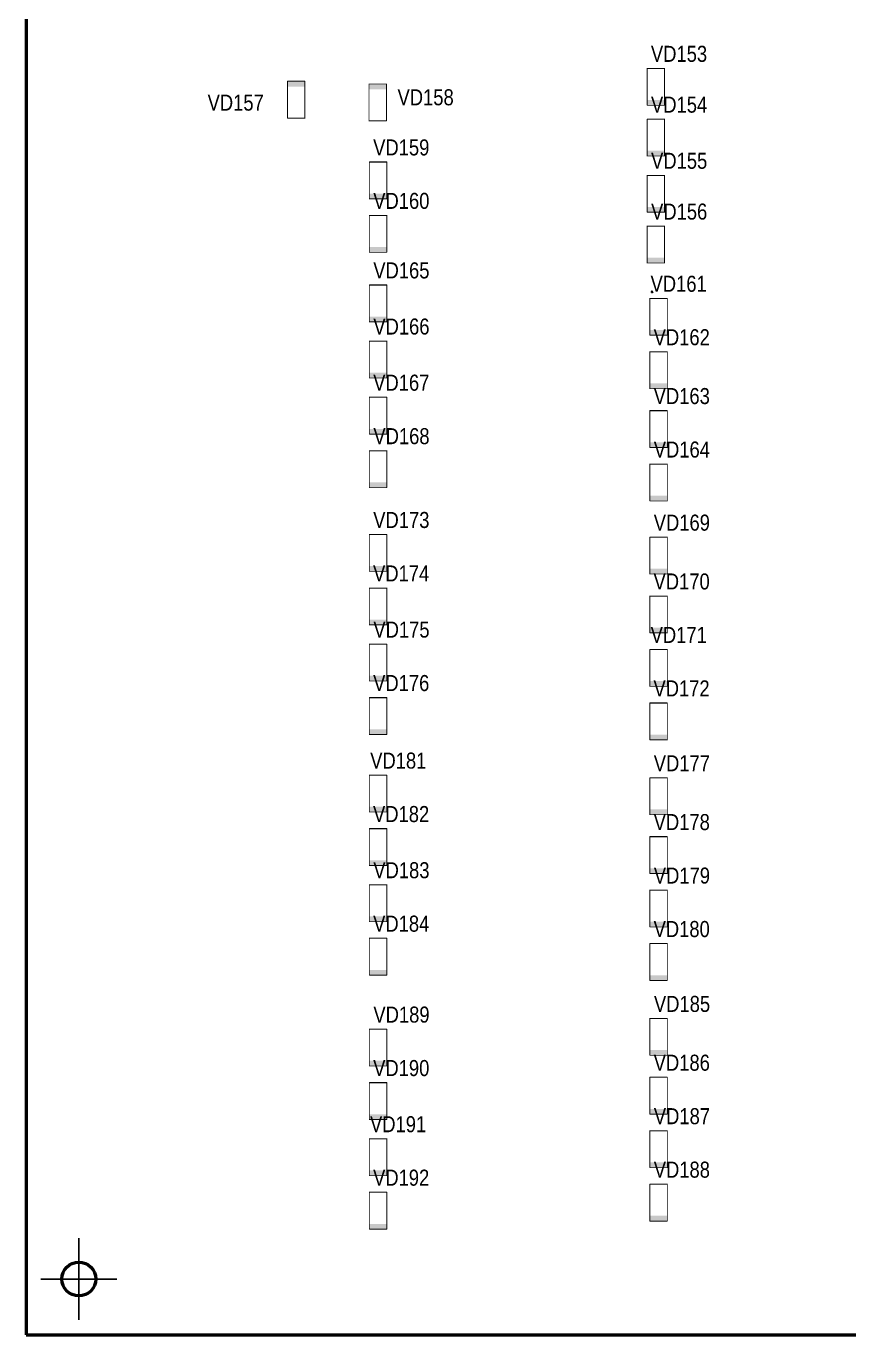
# Model space of a CAD drawing. Header units: millimetres. Extents: x 7140 to 8879, y -16257 to -5062.
# Drawn here: x 7436.4 to 7514.5, y -14754.1 to -14629.8 of the extents above; entities that cross this region are included whole.
import ezdxf

# ---------------------------------------------------------------- set-up
doc = ezdxf.new("R2010")
doc.units = ezdxf.units.MM
doc.linetypes.add('CENTER2', pattern=[28.575, 19.05, -3.175, 3.175, -3.175])
for name, color, linetype in [('BottomOverlay', 54, 'Continuous'), ('BottomSolder', 6, 'Continuous'), ('TONK', 7, 'Continuous'), ('TopOverlay', 2, 'Continuous')]:
    doc.layers.add(name, color=color, linetype=linetype)
doc.styles.get("Standard").update_dxf_attribs({"font": 'ARIALN.TTF', "height": 3.4})

msp = doc.modelspace()

# ---------------------------------------------------------------- linework, layer by layer
at = {"layer": 'BottomOverlay'}
for points, const_width in [([(7497.02117, -14633.7662), (7495.37117, -14633.7662)], 0.1), ([(7495.37117, -14637.2662), (7495.37117, -14633.7662)], 0.08), ([(7497.02117, -14637.2662), (7497.02117, -14633.7662)], 0.08), ([(7462.85918, -14634.9842), (7461.20918, -14634.9842)], 0.08), ([(7461.20918, -14638.4842), (7461.20918, -14634.9842)], 0.08), ([(7462.85918, -14638.4842), (7462.85918, -14634.9842)], 0.08), ([(7470.60518, -14635.2382), (7468.95518, -14635.2382)], 0.08), ([(7468.95518, -14638.7382), (7468.95518, -14635.2382)], 0.08), ([(7470.60518, -14638.7382), (7470.60518, -14635.2382)], 0.08), ([(7497.02117, -14637.2662), (7495.37117, -14637.2662)], 0.08), ([(7462.85918, -14638.4842), (7461.20918, -14638.4842)], 0.1), ([(7470.60518, -14638.7382), (7468.95518, -14638.7382)], 0.1), ([(7497.02119, -14638.5922), (7495.37119, -14638.5922)], 0.1), ([(7495.37119, -14642.0922), (7495.37119, -14638.5922)], 0.08), ([(7497.02119, -14642.0922), (7497.02119, -14638.5922)], 0.08), ([(7470.6358, -14642.6562), (7468.9858, -14642.6562)], 0.1), ([(7468.9858, -14646.1562), (7468.9858, -14642.6562)], 0.08), ([(7470.6358, -14646.1562), (7470.6358, -14642.6562)], 0.08), ([(7497.02119, -14642.0922), (7495.37119, -14642.0922)], 0.08), ([(7497.02121, -14643.9262), (7495.37121, -14643.9262)], 0.1), ([(7495.37121, -14647.4262), (7495.37121, -14643.9262)], 0.08), ([(7497.02121, -14647.4262), (7497.02121, -14643.9262)], 0.08), ([(7470.6358, -14646.1562), (7468.9858, -14646.1562)], 0.08), ([(7470.63582, -14647.7362), (7468.98582, -14647.7362)], 0.1), ([(7468.98582, -14651.2362), (7468.98582, -14647.7362)], 0.08), ([(7470.63582, -14651.2362), (7470.63582, -14647.7362)], 0.08), ([(7497.02121, -14647.4262), (7495.37121, -14647.4262)], 0.08), ([(7497.02118, -14648.7522), (7495.37118, -14648.7522)], 0.1), ([(7495.37118, -14652.2522), (7495.37118, -14648.7522)], 0.08), ([(7497.02118, -14652.2522), (7497.02118, -14648.7522)], 0.08), ([(7470.63582, -14651.2362), (7468.98582, -14651.2362)], 0.08), ([(7497.02118, -14652.2522), (7495.37118, -14652.2522)], 0.08), ([(7470.63578, -14654.3402), (7468.98578, -14654.3402)], 0.1), ([(7468.98578, -14657.8402), (7468.98578, -14654.3402)], 0.08), ([(7470.63578, -14657.8402), (7470.63578, -14654.3402)], 0.08), ([(7497.27519, -14655.6102), (7495.62519, -14655.6102)], 0.1), ([(7495.62519, -14659.1102), (7495.62519, -14655.6102)], 0.08), ([(7497.27519, -14659.1102), (7497.27519, -14655.6102)], 0.08), ([(7470.63578, -14657.8402), (7468.98578, -14657.8402)], 0.08), ([(7497.27519, -14659.1102), (7495.62519, -14659.1102)], 0.08), ([(7470.6358, -14659.6742), (7468.9858, -14659.6742)], 0.1), ([(7468.9858, -14663.1742), (7468.9858, -14659.6742)], 0.08), ([(7470.6358, -14663.1742), (7470.6358, -14659.6742)], 0.08), ([(7497.27516, -14660.6902), (7495.62516, -14660.6902)], 0.1), ([(7495.62516, -14664.1902), (7495.62516, -14660.6902)], 0.08), ([(7497.27516, -14664.1902), (7497.27516, -14660.6902)], 0.08), ([(7470.6358, -14663.1742), (7468.9858, -14663.1742)], 0.08), ([(7497.27516, -14664.1902), (7495.62516, -14664.1902)], 0.08), ([(7470.63577, -14665.0082), (7468.98577, -14665.0082)], 0.1), ([(7468.98577, -14668.5082), (7468.98577, -14665.0082)], 0.08), ([(7470.63577, -14668.5082), (7470.63577, -14665.0082)], 0.08), ([(7497.27518, -14666.2782), (7495.62518, -14666.2782)], 0.1), ([(7495.62518, -14669.7782), (7495.62518, -14666.2782)], 0.08), ([(7497.27518, -14669.7782), (7497.27518, -14666.2782)], 0.08), ([(7470.63577, -14668.5082), (7468.98577, -14668.5082)], 0.08), ([(7470.63579, -14670.0882), (7468.98579, -14670.0882)], 0.1), ([(7468.98579, -14673.5882), (7468.98579, -14670.0882)], 0.08), ([(7470.63579, -14673.5882), (7470.63579, -14670.0882)], 0.08), ([(7497.27518, -14669.7782), (7495.62518, -14669.7782)], 0.08), ([(7497.2752, -14671.3582), (7495.6252, -14671.3582)], 0.1), ([(7495.6252, -14674.8582), (7495.6252, -14671.3582)], 0.08), ([(7497.2752, -14674.8582), (7497.2752, -14671.3582)], 0.08), ([(7470.63579, -14673.5882), (7468.98579, -14673.5882)], 0.08), ([(7497.2752, -14674.8582), (7495.6252, -14674.8582)], 0.08), ([(7470.63579, -14678.05017), (7468.98579, -14678.05017)], 0.1), ([(7468.98579, -14681.55017), (7468.98579, -14678.05017)], 0.08), ([(7470.63579, -14681.55017), (7470.63579, -14678.05017)], 0.08), ([(7497.2752, -14678.30417), (7495.6252, -14678.30417)], 0.1), ([(7495.6252, -14681.80417), (7495.6252, -14678.30417)], 0.08), ([(7497.2752, -14681.80417), (7497.2752, -14678.30417)], 0.08), ([(7470.63579, -14681.55017), (7468.98579, -14681.55017)], 0.08), ([(7497.2752, -14681.80417), (7495.6252, -14681.80417)], 0.08), ([(7470.63581, -14683.13017), (7468.98581, -14683.13017)], 0.1), ([(7468.98581, -14686.63017), (7468.98581, -14683.13017)], 0.08), ([(7470.63581, -14686.63017), (7470.63581, -14683.13017)], 0.08), ([(7497.27517, -14683.89217), (7495.62517, -14683.89217)], 0.1), ([(7495.62517, -14687.39217), (7495.62517, -14683.89217)], 0.08), ([(7497.27517, -14687.39217), (7497.27517, -14683.89217)], 0.08), ([(7470.63581, -14686.63017), (7468.98581, -14686.63017)], 0.08), ([(7497.27517, -14687.39217), (7495.62517, -14687.39217)], 0.08), ([(7470.63578, -14688.46417), (7468.98578, -14688.46417)], 0.1), ([(7468.98578, -14691.96417), (7468.98578, -14688.46417)], 0.08), ([(7470.63578, -14691.96417), (7470.63578, -14688.46417)], 0.08), ([(7497.27519, -14688.97217), (7495.62519, -14688.97217)], 0.1), ([(7495.62519, -14692.47217), (7495.62519, -14688.97217)], 0.08), ([(7497.27519, -14692.47217), (7497.27519, -14688.97217)], 0.08), ([(7470.63578, -14691.96417), (7468.98578, -14691.96417)], 0.08), ([(7497.27519, -14692.47217), (7495.62519, -14692.47217)], 0.08), ([(7470.6358, -14693.54417), (7468.9858, -14693.54417)], 0.1), ([(7468.9858, -14697.04417), (7468.9858, -14693.54417)], 0.08), ([(7470.6358, -14697.04417), (7470.6358, -14693.54417)], 0.08), ([(7497.27516, -14694.05217), (7495.62516, -14694.05217)], 0.1), ([(7495.62516, -14697.55217), (7495.62516, -14694.05217)], 0.08), ([(7497.27516, -14697.55217), (7497.27516, -14694.05217)], 0.08), ([(7470.6358, -14697.04417), (7468.9858, -14697.04417)], 0.08), ([(7497.27516, -14697.55217), (7495.62516, -14697.55217)], 0.08), ([(7470.63576, -14700.91017), (7468.98576, -14700.91017)], 0.1), ([(7468.98576, -14704.41017), (7468.98576, -14700.91017)], 0.08), ([(7470.63576, -14704.41017), (7470.63576, -14700.91017)], 0.08), ([(7497.27517, -14701.16417), (7495.62517, -14701.16417)], 0.1), ([(7495.62517, -14704.66417), (7495.62517, -14701.16417)], 0.08), ([(7497.27517, -14704.66417), (7497.27517, -14701.16417)], 0.08), ([(7470.63576, -14704.41017), (7468.98576, -14704.41017)], 0.08), ([(7497.27517, -14704.66417), (7495.62517, -14704.66417)], 0.08), ([(7470.63578, -14705.99017), (7468.98578, -14705.99017)], 0.1), ([(7468.98578, -14709.49017), (7468.98578, -14705.99017)], 0.08), ([(7470.63578, -14709.49017), (7470.63578, -14705.99017)], 0.08), ([(7497.27519, -14706.75217), (7495.62519, -14706.75217)], 0.1), ([(7495.62519, -14710.25217), (7495.62519, -14706.75217)], 0.08), ([(7497.27519, -14710.25217), (7497.27519, -14706.75217)], 0.08), ([(7470.63578, -14709.49017), (7468.98578, -14709.49017)], 0.08), ([(7497.27519, -14710.25217), (7495.62519, -14710.25217)], 0.08), ([(7470.6358, -14711.32417), (7468.9858, -14711.32417)], 0.1), ([(7468.9858, -14714.82417), (7468.9858, -14711.32417)], 0.08), ([(7470.6358, -14714.82417), (7470.6358, -14711.32417)], 0.08), ([(7497.27521, -14711.83217), (7495.62521, -14711.83217)], 0.1), ([(7495.62521, -14715.33217), (7495.62521, -14711.83217)], 0.08), ([(7497.27521, -14715.33217), (7497.27521, -14711.83217)], 0.08), ([(7470.6358, -14714.82417), (7468.9858, -14714.82417)], 0.08), ([(7470.63582, -14716.40417), (7468.98582, -14716.40417)], 0.1), ([(7468.98582, -14719.90417), (7468.98582, -14716.40417)], 0.08), ([(7470.63582, -14719.90417), (7470.63582, -14716.40417)], 0.08), ([(7497.27521, -14715.33217), (7495.62521, -14715.33217)], 0.08), ([(7497.27518, -14716.91217), (7495.62518, -14716.91217)], 0.1), ([(7495.62518, -14720.41217), (7495.62518, -14716.91217)], 0.08), ([(7497.27518, -14720.41217), (7497.27518, -14716.91217)], 0.08), ([(7470.63582, -14719.90417), (7468.98582, -14719.90417)], 0.08), ([(7497.27518, -14720.41217), (7495.62518, -14720.41217)], 0.08), ([(7470.63578, -14725.04017), (7468.98578, -14725.04017)], 0.1), ([(7468.98578, -14728.54017), (7468.98578, -14725.04017)], 0.08), ([(7470.63578, -14728.54017), (7470.63578, -14725.04017)], 0.08), ([(7497.27519, -14724.02417), (7495.62519, -14724.02417)], 0.1), ([(7495.62519, -14727.52417), (7495.62519, -14724.02417)], 0.08), ([(7497.27519, -14727.52417), (7497.27519, -14724.02417)], 0.08), ([(7497.27519, -14727.52417), (7495.62519, -14727.52417)], 0.08), ([(7470.63578, -14728.54017), (7468.98578, -14728.54017)], 0.08), ([(7470.6358, -14730.12017), (7468.9858, -14730.12017)], 0.1), ([(7468.9858, -14733.62017), (7468.9858, -14730.12017)], 0.08), ([(7470.6358, -14733.62017), (7470.6358, -14730.12017)], 0.08), ([(7497.27516, -14729.61217), (7495.62516, -14729.61217)], 0.1), ([(7495.62516, -14733.11217), (7495.62516, -14729.61217)], 0.08), ([(7497.27516, -14733.11217), (7497.27516, -14729.61217)], 0.08), ([(7470.6358, -14733.62017), (7468.9858, -14733.62017)], 0.08), ([(7497.27516, -14733.11217), (7495.62516, -14733.11217)], 0.08), ([(7497.27518, -14734.69217), (7495.62518, -14734.69217)], 0.1), ([(7495.62518, -14738.19217), (7495.62518, -14734.69217)], 0.08), ([(7497.27518, -14738.19217), (7497.27518, -14734.69217)], 0.08), ([(7470.63577, -14735.45417), (7468.98577, -14735.45417)], 0.1), ([(7468.98577, -14738.95417), (7468.98577, -14735.45417)], 0.08), ([(7470.63577, -14738.95417), (7470.63577, -14735.45417)], 0.08), ([(7497.27518, -14738.19217), (7495.62518, -14738.19217)], 0.08), ([(7470.63577, -14738.95417), (7468.98577, -14738.95417)], 0.08), ([(7497.2752, -14739.77217), (7495.6252, -14739.77217)], 0.1), ([(7495.6252, -14743.27217), (7495.6252, -14739.77217)], 0.08), ([(7497.2752, -14743.27217), (7497.2752, -14739.77217)], 0.08), ([(7470.63579, -14740.53417), (7468.98579, -14740.53417)], 0.1), ([(7468.98579, -14744.03417), (7468.98579, -14740.53417)], 0.08), ([(7470.63579, -14744.03417), (7470.63579, -14740.53417)], 0.08), ([(7497.2752, -14743.27217), (7495.6252, -14743.27217)], 0.08), ([(7470.63579, -14744.03417), (7468.98579, -14744.03417)], 0.08)]:
    msp.add_lwpolyline(points, dxfattribs=dict(at, const_width=const_width))
for points, const_width in [([(7495.39617, -14633.7662, -1), (7495.34617, -14633.7662, -1)], 0.05), ([(7495.39117, -14633.7662, -1), (7495.35117, -14633.7662, -1)], 0.04), ([(7497.04617, -14633.7662, -1), (7496.99617, -14633.7662, -1)], 0.05), ([(7497.04117, -14633.7662, -1), (7497.00117, -14633.7662, -1)], 0.04), ([(7461.22918, -14634.9842, -1), (7461.18918, -14634.9842, -1)], 0.04), ([(7461.22918, -14634.9842, -1), (7461.18918, -14634.9842, -1)], 0.04), ([(7462.87918, -14634.9842, -1), (7462.83918, -14634.9842, -1)], 0.04), ([(7462.87918, -14634.9842, -1), (7462.83918, -14634.9842, -1)], 0.04), ([(7468.97518, -14635.2382, -1), (7468.93518, -14635.2382, -1)], 0.04), ([(7468.97518, -14635.2382, -1), (7468.93518, -14635.2382, -1)], 0.04), ([(7470.62518, -14635.2382, -1), (7470.58518, -14635.2382, -1)], 0.04), ([(7470.62518, -14635.2382, -1), (7470.58518, -14635.2382, -1)], 0.04), ([(7495.39117, -14637.2662, -1), (7495.35117, -14637.2662, -1)], 0.04), ([(7495.39117, -14637.2662, -1), (7495.35117, -14637.2662, -1)], 0.04), ([(7497.04117, -14637.2662, -1), (7497.00117, -14637.2662, -1)], 0.04), ([(7497.04117, -14637.2662, -1), (7497.00117, -14637.2662, -1)], 0.04), ([(7461.23418, -14638.4842, -1), (7461.18418, -14638.4842, -1)], 0.05), ([(7461.22918, -14638.4842, -1), (7461.18918, -14638.4842, -1)], 0.04), ([(7462.88418, -14638.4842, -1), (7462.83418, -14638.4842, -1)], 0.05), ([(7462.87918, -14638.4842, -1), (7462.83918, -14638.4842, -1)], 0.04), ([(7468.98018, -14638.7382, -1), (7468.93018, -14638.7382, -1)], 0.05), ([(7468.97518, -14638.7382, -1), (7468.93518, -14638.7382, -1)], 0.04), ([(7470.63018, -14638.7382, -1), (7470.58018, -14638.7382, -1)], 0.05), ([(7470.62518, -14638.7382, -1), (7470.58518, -14638.7382, -1)], 0.04), ([(7495.39619, -14638.5922, -1), (7495.34619, -14638.5922, -1)], 0.05), ([(7495.39119, -14638.5922, -1), (7495.35119, -14638.5922, -1)], 0.04), ([(7497.04619, -14638.5922, -1), (7496.99619, -14638.5922, -1)], 0.05), ([(7497.04119, -14638.5922, -1), (7497.00119, -14638.5922, -1)], 0.04), ([(7469.0108, -14642.6562, -1), (7468.9608, -14642.6562, -1)], 0.05), ([(7469.0058, -14642.6562, -1), (7468.9658, -14642.6562, -1)], 0.04), ([(7470.6608, -14642.6562, -1), (7470.6108, -14642.6562, -1)], 0.05), ([(7470.6558, -14642.6562, -1), (7470.6158, -14642.6562, -1)], 0.04), ([(7495.39119, -14642.0922, -1), (7495.35119, -14642.0922, -1)], 0.04), ([(7495.39119, -14642.0922, -1), (7495.35119, -14642.0922, -1)], 0.04), ([(7497.04119, -14642.0922, -1), (7497.00119, -14642.0922, -1)], 0.04), ([(7497.04119, -14642.0922, -1), (7497.00119, -14642.0922, -1)], 0.04), ([(7495.39621, -14643.9262, -1), (7495.34621, -14643.9262, -1)], 0.05), ([(7495.39121, -14643.9262, -1), (7495.35121, -14643.9262, -1)], 0.04), ([(7497.04621, -14643.9262, -1), (7496.99621, -14643.9262, -1)], 0.05), ([(7497.04121, -14643.9262, -1), (7497.00121, -14643.9262, -1)], 0.04), ([(7469.0058, -14646.1562, -1), (7468.9658, -14646.1562, -1)], 0.04), ([(7469.0058, -14646.1562, -1), (7468.9658, -14646.1562, -1)], 0.04), ([(7470.6558, -14646.1562, -1), (7470.6158, -14646.1562, -1)], 0.04), ([(7470.6558, -14646.1562, -1), (7470.6158, -14646.1562, -1)], 0.04), ([(7469.01082, -14647.7362, -1), (7468.96082, -14647.7362, -1)], 0.05), ([(7469.00582, -14647.7362, -1), (7468.96582, -14647.7362, -1)], 0.04), ([(7470.66082, -14647.7362, -1), (7470.61082, -14647.7362, -1)], 0.05), ([(7470.65582, -14647.7362, -1), (7470.61582, -14647.7362, -1)], 0.04), ([(7495.39121, -14647.4262, -1), (7495.35121, -14647.4262, -1)], 0.04), ([(7495.39121, -14647.4262, -1), (7495.35121, -14647.4262, -1)], 0.04), ([(7497.04121, -14647.4262, -1), (7497.00121, -14647.4262, -1)], 0.04), ([(7497.04121, -14647.4262, -1), (7497.00121, -14647.4262, -1)], 0.04), ([(7495.39618, -14648.7522, -1), (7495.34618, -14648.7522, -1)], 0.05), ([(7495.39118, -14648.7522, -1), (7495.35118, -14648.7522, -1)], 0.04), ([(7497.04618, -14648.7522, -1), (7496.99618, -14648.7522, -1)], 0.05), ([(7497.04118, -14648.7522, -1), (7497.00118, -14648.7522, -1)], 0.04), ([(7469.00582, -14651.2362, -1), (7468.96582, -14651.2362, -1)], 0.04), ([(7469.00582, -14651.2362, -1), (7468.96582, -14651.2362, -1)], 0.04), ([(7470.65582, -14651.2362, -1), (7470.61582, -14651.2362, -1)], 0.04), ([(7470.65582, -14651.2362, -1), (7470.61582, -14651.2362, -1)], 0.04), ([(7495.39118, -14652.2522, -1), (7495.35118, -14652.2522, -1)], 0.04), ([(7495.39118, -14652.2522, -1), (7495.35118, -14652.2522, -1)], 0.04), ([(7497.04118, -14652.2522, -1), (7497.00118, -14652.2522, -1)], 0.04), ([(7497.04118, -14652.2522, -1), (7497.00118, -14652.2522, -1)], 0.04), ([(7469.01078, -14654.3402, -1), (7468.96078, -14654.3402, -1)], 0.05), ([(7469.00578, -14654.3402, -1), (7468.96578, -14654.3402, -1)], 0.04), ([(7470.66078, -14654.3402, -1), (7470.61078, -14654.3402, -1)], 0.05), ([(7470.65578, -14654.3402, -1), (7470.61578, -14654.3402, -1)], 0.04), ([(7495.65019, -14655.6102, -1), (7495.60019, -14655.6102, -1)], 0.05), ([(7497.30019, -14655.6102, -1), (7497.25019, -14655.6102, -1)], 0.05), ([(7495.64519, -14655.6102, -1), (7495.60519, -14655.6102, -1)], 0.04), ([(7497.29519, -14655.6102, -1), (7497.25519, -14655.6102, -1)], 0.04), ([(7469.00578, -14657.8402, -1), (7468.96578, -14657.8402, -1)], 0.04), ([(7469.00578, -14657.8402, -1), (7468.96578, -14657.8402, -1)], 0.04), ([(7470.65578, -14657.8402, -1), (7470.61578, -14657.8402, -1)], 0.04), ([(7470.65578, -14657.8402, -1), (7470.61578, -14657.8402, -1)], 0.04), ([(7495.64519, -14659.1102, -1), (7495.60519, -14659.1102, -1)], 0.04), ([(7495.64519, -14659.1102, -1), (7495.60519, -14659.1102, -1)], 0.04), ([(7497.29519, -14659.1102, -1), (7497.25519, -14659.1102, -1)], 0.04), ([(7497.29519, -14659.1102, -1), (7497.25519, -14659.1102, -1)], 0.04), ([(7469.0108, -14659.6742, -1), (7468.9608, -14659.6742, -1)], 0.05), ([(7469.0058, -14659.6742, -1), (7468.9658, -14659.6742, -1)], 0.04), ([(7470.6608, -14659.6742, -1), (7470.6108, -14659.6742, -1)], 0.05), ([(7470.6558, -14659.6742, -1), (7470.6158, -14659.6742, -1)], 0.04), ([(7495.65016, -14660.6902, -1), (7495.60016, -14660.6902, -1)], 0.05), ([(7495.64516, -14660.6902, -1), (7495.60516, -14660.6902, -1)], 0.04), ([(7497.30016, -14660.6902, -1), (7497.25016, -14660.6902, -1)], 0.05), ([(7497.29516, -14660.6902, -1), (7497.25516, -14660.6902, -1)], 0.04), ([(7469.0058, -14663.1742, -1), (7468.9658, -14663.1742, -1)], 0.04), ([(7469.0058, -14663.1742, -1), (7468.9658, -14663.1742, -1)], 0.04), ([(7470.6558, -14663.1742, -1), (7470.6158, -14663.1742, -1)], 0.04), ([(7470.6558, -14663.1742, -1), (7470.6158, -14663.1742, -1)], 0.04), ([(7495.64516, -14664.1902, -1), (7495.60516, -14664.1902, -1)], 0.04), ([(7495.64516, -14664.1902, -1), (7495.60516, -14664.1902, -1)], 0.04), ([(7497.29516, -14664.1902, -1), (7497.25516, -14664.1902, -1)], 0.04), ([(7497.29516, -14664.1902, -1), (7497.25516, -14664.1902, -1)], 0.04), ([(7469.01077, -14665.0082, -1), (7468.96077, -14665.0082, -1)], 0.05), ([(7469.00577, -14665.0082, -1), (7468.96577, -14665.0082, -1)], 0.04), ([(7470.66077, -14665.0082, -1), (7470.61077, -14665.0082, -1)], 0.05), ([(7470.65577, -14665.0082, -1), (7470.61577, -14665.0082, -1)], 0.04), ([(7495.65018, -14666.2782, -1), (7495.60018, -14666.2782, -1)], 0.05), ([(7495.64518, -14666.2782, -1), (7495.60518, -14666.2782, -1)], 0.04), ([(7497.30018, -14666.2782, -1), (7497.25018, -14666.2782, -1)], 0.05), ([(7497.29518, -14666.2782, -1), (7497.25518, -14666.2782, -1)], 0.04), ([(7469.00577, -14668.5082, -1), (7468.96577, -14668.5082, -1)], 0.04), ([(7469.00577, -14668.5082, -1), (7468.96577, -14668.5082, -1)], 0.04), ([(7470.65577, -14668.5082, -1), (7470.61577, -14668.5082, -1)], 0.04), ([(7470.65577, -14668.5082, -1), (7470.61577, -14668.5082, -1)], 0.04), ([(7469.01079, -14670.0882, -1), (7468.96079, -14670.0882, -1)], 0.05), ([(7469.00579, -14670.0882, -1), (7468.96579, -14670.0882, -1)], 0.04), ([(7470.66079, -14670.0882, -1), (7470.61079, -14670.0882, -1)], 0.05), ([(7470.65579, -14670.0882, -1), (7470.61579, -14670.0882, -1)], 0.04), ([(7495.64518, -14669.7782, -1), (7495.60518, -14669.7782, -1)], 0.04), ([(7495.64518, -14669.7782, -1), (7495.60518, -14669.7782, -1)], 0.04), ([(7497.29518, -14669.7782, -1), (7497.25518, -14669.7782, -1)], 0.04), ([(7497.29518, -14669.7782, -1), (7497.25518, -14669.7782, -1)], 0.04), ([(7495.6502, -14671.3582, -1), (7495.6002, -14671.3582, -1)], 0.05), ([(7495.6452, -14671.3582, -1), (7495.6052, -14671.3582, -1)], 0.04), ([(7497.3002, -14671.3582, -1), (7497.2502, -14671.3582, -1)], 0.05), ([(7497.2952, -14671.3582, -1), (7497.2552, -14671.3582, -1)], 0.04), ([(7469.00579, -14673.5882, -1), (7468.96579, -14673.5882, -1)], 0.04), ([(7469.00579, -14673.5882, -1), (7468.96579, -14673.5882, -1)], 0.04), ([(7470.65579, -14673.5882, -1), (7470.61579, -14673.5882, -1)], 0.04), ([(7470.65579, -14673.5882, -1), (7470.61579, -14673.5882, -1)], 0.04), ([(7495.6452, -14674.8582, -1), (7495.6052, -14674.8582, -1)], 0.04), ([(7495.6452, -14674.8582, -1), (7495.6052, -14674.8582, -1)], 0.04), ([(7497.2952, -14674.8582, -1), (7497.2552, -14674.8582, -1)], 0.04), ([(7497.2952, -14674.8582, -1), (7497.2552, -14674.8582, -1)], 0.04), ([(7469.01079, -14678.05017, -1), (7468.96079, -14678.05017, -1)], 0.05), ([(7469.00579, -14678.05017, -1), (7468.96579, -14678.05017, -1)], 0.04), ([(7470.66079, -14678.05017, -1), (7470.61079, -14678.05017, -1)], 0.05), ([(7470.65579, -14678.05017, -1), (7470.61579, -14678.05017, -1)], 0.04), ([(7495.6502, -14678.30417, -1), (7495.6002, -14678.30417, -1)], 0.05), ([(7495.6452, -14678.30417, -1), (7495.6052, -14678.30417, -1)], 0.04), ([(7497.3002, -14678.30417, -1), (7497.2502, -14678.30417, -1)], 0.05), ([(7497.2952, -14678.30417, -1), (7497.2552, -14678.30417, -1)], 0.04), ([(7469.00579, -14681.55017, -1), (7468.96579, -14681.55017, -1)], 0.04), ([(7469.00579, -14681.55017, -1), (7468.96579, -14681.55017, -1)], 0.04), ([(7470.65579, -14681.55017, -1), (7470.61579, -14681.55017, -1)], 0.04), ([(7470.65579, -14681.55017, -1), (7470.61579, -14681.55017, -1)], 0.04), ([(7495.6452, -14681.80417, -1), (7495.6052, -14681.80417, -1)], 0.04), ([(7495.6452, -14681.80417, -1), (7495.6052, -14681.80417, -1)], 0.04), ([(7497.2952, -14681.80417, -1), (7497.2552, -14681.80417, -1)], 0.04), ([(7497.2952, -14681.80417, -1), (7497.2552, -14681.80417, -1)], 0.04), ([(7469.01081, -14683.13017, -1), (7468.96081, -14683.13017, -1)], 0.05), ([(7469.00581, -14683.13017, -1), (7468.96581, -14683.13017, -1)], 0.04), ([(7470.66081, -14683.13017, -1), (7470.61081, -14683.13017, -1)], 0.05), ([(7470.65581, -14683.13017, -1), (7470.61581, -14683.13017, -1)], 0.04), ([(7495.65017, -14683.89217, -1), (7495.60017, -14683.89217, -1)], 0.05), ([(7495.64517, -14683.89217, -1), (7495.60517, -14683.89217, -1)], 0.04), ([(7497.30017, -14683.89217, -1), (7497.25017, -14683.89217, -1)], 0.05), ([(7497.29517, -14683.89217, -1), (7497.25517, -14683.89217, -1)], 0.04), ([(7469.00581, -14686.63017, -1), (7468.96581, -14686.63017, -1)], 0.04), ([(7469.00581, -14686.63017, -1), (7468.96581, -14686.63017, -1)], 0.04), ([(7470.65581, -14686.63017, -1), (7470.61581, -14686.63017, -1)], 0.04), ([(7470.65581, -14686.63017, -1), (7470.61581, -14686.63017, -1)], 0.04), ([(7495.64517, -14687.39217, -1), (7495.60517, -14687.39217, -1)], 0.04), ([(7495.64517, -14687.39217, -1), (7495.60517, -14687.39217, -1)], 0.04), ([(7497.29517, -14687.39217, -1), (7497.25517, -14687.39217, -1)], 0.04), ([(7497.29517, -14687.39217, -1), (7497.25517, -14687.39217, -1)], 0.04), ([(7469.01078, -14688.46417, -1), (7468.96078, -14688.46417, -1)], 0.05), ([(7469.00578, -14688.46417, -1), (7468.96578, -14688.46417, -1)], 0.04), ([(7470.66078, -14688.46417, -1), (7470.61078, -14688.46417, -1)], 0.05), ([(7470.65578, -14688.46417, -1), (7470.61578, -14688.46417, -1)], 0.04), ([(7495.65019, -14688.97217, -1), (7495.60019, -14688.97217, -1)], 0.05), ([(7495.64519, -14688.97217, -1), (7495.60519, -14688.97217, -1)], 0.04), ([(7497.30019, -14688.97217, -1), (7497.25019, -14688.97217, -1)], 0.05), ([(7497.29519, -14688.97217, -1), (7497.25519, -14688.97217, -1)], 0.04), ([(7469.00578, -14691.96417, -1), (7468.96578, -14691.96417, -1)], 0.04), ([(7469.00578, -14691.96417, -1), (7468.96578, -14691.96417, -1)], 0.04), ([(7470.65578, -14691.96417, -1), (7470.61578, -14691.96417, -1)], 0.04), ([(7470.65578, -14691.96417, -1), (7470.61578, -14691.96417, -1)], 0.04), ([(7495.64519, -14692.47217, -1), (7495.60519, -14692.47217, -1)], 0.04), ([(7495.64519, -14692.47217, -1), (7495.60519, -14692.47217, -1)], 0.04), ([(7497.29519, -14692.47217, -1), (7497.25519, -14692.47217, -1)], 0.04), ([(7497.29519, -14692.47217, -1), (7497.25519, -14692.47217, -1)], 0.04), ([(7469.0108, -14693.54417, -1), (7468.9608, -14693.54417, -1)], 0.05), ([(7469.0058, -14693.54417, -1), (7468.9658, -14693.54417, -1)], 0.04), ([(7470.6608, -14693.54417, -1), (7470.6108, -14693.54417, -1)], 0.05), ([(7470.6558, -14693.54417, -1), (7470.6158, -14693.54417, -1)], 0.04), ([(7495.65016, -14694.05217, -1), (7495.60016, -14694.05217, -1)], 0.05), ([(7495.64516, -14694.05217, -1), (7495.60516, -14694.05217, -1)], 0.04), ([(7497.30016, -14694.05217, -1), (7497.25016, -14694.05217, -1)], 0.05), ([(7497.29516, -14694.05217, -1), (7497.25516, -14694.05217, -1)], 0.04), ([(7469.0058, -14697.04417, -1), (7468.9658, -14697.04417, -1)], 0.04), ([(7469.0058, -14697.04417, -1), (7468.9658, -14697.04417, -1)], 0.04), ([(7470.6558, -14697.04417, -1), (7470.6158, -14697.04417, -1)], 0.04), ([(7470.6558, -14697.04417, -1), (7470.6158, -14697.04417, -1)], 0.04), ([(7495.64516, -14697.55217, -1), (7495.60516, -14697.55217, -1)], 0.04), ([(7495.64516, -14697.55217, -1), (7495.60516, -14697.55217, -1)], 0.04), ([(7497.29516, -14697.55217, -1), (7497.25516, -14697.55217, -1)], 0.04), ([(7497.29516, -14697.55217, -1), (7497.25516, -14697.55217, -1)], 0.04), ([(7469.01076, -14700.91017, -1), (7468.96076, -14700.91017, -1)], 0.05), ([(7469.00576, -14700.91017, -1), (7468.96576, -14700.91017, -1)], 0.04), ([(7470.66076, -14700.91017, -1), (7470.61076, -14700.91017, -1)], 0.05), ([(7470.65576, -14700.91017, -1), (7470.61576, -14700.91017, -1)], 0.04), ([(7495.65017, -14701.16417, -1), (7495.60017, -14701.16417, -1)], 0.05), ([(7495.64517, -14701.16417, -1), (7495.60517, -14701.16417, -1)], 0.04), ([(7497.30017, -14701.16417, -1), (7497.25017, -14701.16417, -1)], 0.05), ([(7497.29517, -14701.16417, -1), (7497.25517, -14701.16417, -1)], 0.04), ([(7469.00576, -14704.41017, -1), (7468.96576, -14704.41017, -1)], 0.04), ([(7469.00576, -14704.41017, -1), (7468.96576, -14704.41017, -1)], 0.04), ([(7470.65576, -14704.41017, -1), (7470.61576, -14704.41017, -1)], 0.04), ([(7470.65576, -14704.41017, -1), (7470.61576, -14704.41017, -1)], 0.04), ([(7495.64517, -14704.66417, -1), (7495.60517, -14704.66417, -1)], 0.04), ([(7495.64517, -14704.66417, -1), (7495.60517, -14704.66417, -1)], 0.04), ([(7497.29517, -14704.66417, -1), (7497.25517, -14704.66417, -1)], 0.04), ([(7497.29517, -14704.66417, -1), (7497.25517, -14704.66417, -1)], 0.04), ([(7469.01078, -14705.99017, -1), (7468.96078, -14705.99017, -1)], 0.05), ([(7469.00578, -14705.99017, -1), (7468.96578, -14705.99017, -1)], 0.04), ([(7470.66078, -14705.99017, -1), (7470.61078, -14705.99017, -1)], 0.05), ([(7470.65578, -14705.99017, -1), (7470.61578, -14705.99017, -1)], 0.04), ([(7495.65019, -14706.75217, -1), (7495.60019, -14706.75217, -1)], 0.05), ([(7495.64519, -14706.75217, -1), (7495.60519, -14706.75217, -1)], 0.04), ([(7497.30019, -14706.75217, -1), (7497.25019, -14706.75217, -1)], 0.05), ([(7497.29519, -14706.75217, -1), (7497.25519, -14706.75217, -1)], 0.04), ([(7469.00578, -14709.49017, -1), (7468.96578, -14709.49017, -1)], 0.04), ([(7469.00578, -14709.49017, -1), (7468.96578, -14709.49017, -1)], 0.04), ([(7470.65578, -14709.49017, -1), (7470.61578, -14709.49017, -1)], 0.04), ([(7470.65578, -14709.49017, -1), (7470.61578, -14709.49017, -1)], 0.04), ([(7495.64519, -14710.25217, -1), (7495.60519, -14710.25217, -1)], 0.04), ([(7495.64519, -14710.25217, -1), (7495.60519, -14710.25217, -1)], 0.04), ([(7497.29519, -14710.25217, -1), (7497.25519, -14710.25217, -1)], 0.04), ([(7497.29519, -14710.25217, -1), (7497.25519, -14710.25217, -1)], 0.04), ([(7469.0108, -14711.32417, -1), (7468.9608, -14711.32417, -1)], 0.05), ([(7469.0058, -14711.32417, -1), (7468.9658, -14711.32417, -1)], 0.04), ([(7470.6608, -14711.32417, -1), (7470.6108, -14711.32417, -1)], 0.05), ([(7470.6558, -14711.32417, -1), (7470.6158, -14711.32417, -1)], 0.04), ([(7495.65021, -14711.83217, -1), (7495.60021, -14711.83217, -1)], 0.05), ([(7495.64521, -14711.83217, -1), (7495.60521, -14711.83217, -1)], 0.04), ([(7497.30021, -14711.83217, -1), (7497.25021, -14711.83217, -1)], 0.05), ([(7497.29521, -14711.83217, -1), (7497.25521, -14711.83217, -1)], 0.04), ([(7469.0058, -14714.82417, -1), (7468.9658, -14714.82417, -1)], 0.04), ([(7469.0058, -14714.82417, -1), (7468.9658, -14714.82417, -1)], 0.04), ([(7470.6558, -14714.82417, -1), (7470.6158, -14714.82417, -1)], 0.04), ([(7470.6558, -14714.82417, -1), (7470.6158, -14714.82417, -1)], 0.04), ([(7469.01082, -14716.40417, -1), (7468.96082, -14716.40417, -1)], 0.05), ([(7469.00582, -14716.40417, -1), (7468.96582, -14716.40417, -1)], 0.04), ([(7470.66082, -14716.40417, -1), (7470.61082, -14716.40417, -1)], 0.05), ([(7470.65582, -14716.40417, -1), (7470.61582, -14716.40417, -1)], 0.04), ([(7495.64521, -14715.33217, -1), (7495.60521, -14715.33217, -1)], 0.04), ([(7495.64521, -14715.33217, -1), (7495.60521, -14715.33217, -1)], 0.04), ([(7497.29521, -14715.33217, -1), (7497.25521, -14715.33217, -1)], 0.04), ([(7497.29521, -14715.33217, -1), (7497.25521, -14715.33217, -1)], 0.04), ([(7495.65018, -14716.91217, -1), (7495.60018, -14716.91217, -1)], 0.05), ([(7495.64518, -14716.91217, -1), (7495.60518, -14716.91217, -1)], 0.04), ([(7497.30018, -14716.91217, -1), (7497.25018, -14716.91217, -1)], 0.05), ([(7497.29518, -14716.91217, -1), (7497.25518, -14716.91217, -1)], 0.04), ([(7469.00582, -14719.90417, -1), (7468.96582, -14719.90417, -1)], 0.04), ([(7469.00582, -14719.90417, -1), (7468.96582, -14719.90417, -1)], 0.04), ([(7470.65582, -14719.90417, -1), (7470.61582, -14719.90417, -1)], 0.04), ([(7470.65582, -14719.90417, -1), (7470.61582, -14719.90417, -1)], 0.04), ([(7495.64518, -14720.41217, -1), (7495.60518, -14720.41217, -1)], 0.04), ([(7495.64518, -14720.41217, -1), (7495.60518, -14720.41217, -1)], 0.04), ([(7497.29518, -14720.41217, -1), (7497.25518, -14720.41217, -1)], 0.04), ([(7497.29518, -14720.41217, -1), (7497.25518, -14720.41217, -1)], 0.04), ([(7469.01078, -14725.04017, -1), (7468.96078, -14725.04017, -1)], 0.05), ([(7469.00578, -14725.04017, -1), (7468.96578, -14725.04017, -1)], 0.04), ([(7470.66078, -14725.04017, -1), (7470.61078, -14725.04017, -1)], 0.05), ([(7470.65578, -14725.04017, -1), (7470.61578, -14725.04017, -1)], 0.04), ([(7495.65019, -14724.02417, -1), (7495.60019, -14724.02417, -1)], 0.05), ([(7495.64519, -14724.02417, -1), (7495.60519, -14724.02417, -1)], 0.04), ([(7497.30019, -14724.02417, -1), (7497.25019, -14724.02417, -1)], 0.05), ([(7497.29519, -14724.02417, -1), (7497.25519, -14724.02417, -1)], 0.04), ([(7495.64519, -14727.52417, -1), (7495.60519, -14727.52417, -1)], 0.04), ([(7495.64519, -14727.52417, -1), (7495.60519, -14727.52417, -1)], 0.04), ([(7497.29519, -14727.52417, -1), (7497.25519, -14727.52417, -1)], 0.04), ([(7497.29519, -14727.52417, -1), (7497.25519, -14727.52417, -1)], 0.04), ([(7469.00578, -14728.54017, -1), (7468.96578, -14728.54017, -1)], 0.04), ([(7469.00578, -14728.54017, -1), (7468.96578, -14728.54017, -1)], 0.04), ([(7470.65578, -14728.54017, -1), (7470.61578, -14728.54017, -1)], 0.04), ([(7470.65578, -14728.54017, -1), (7470.61578, -14728.54017, -1)], 0.04), ([(7469.0108, -14730.12017, -1), (7468.9608, -14730.12017, -1)], 0.05), ([(7469.0058, -14730.12017, -1), (7468.9658, -14730.12017, -1)], 0.04), ([(7470.6608, -14730.12017, -1), (7470.6108, -14730.12017, -1)], 0.05), ([(7470.6558, -14730.12017, -1), (7470.6158, -14730.12017, -1)], 0.04), ([(7495.65016, -14729.61217, -1), (7495.60016, -14729.61217, -1)], 0.05), ([(7495.64516, -14729.61217, -1), (7495.60516, -14729.61217, -1)], 0.04), ([(7497.30016, -14729.61217, -1), (7497.25016, -14729.61217, -1)], 0.05), ([(7497.29516, -14729.61217, -1), (7497.25516, -14729.61217, -1)], 0.04), ([(7469.0058, -14733.62017, -1), (7468.9658, -14733.62017, -1)], 0.04), ([(7469.0058, -14733.62017, -1), (7468.9658, -14733.62017, -1)], 0.04), ([(7470.6558, -14733.62017, -1), (7470.6158, -14733.62017, -1)], 0.04), ([(7470.6558, -14733.62017, -1), (7470.6158, -14733.62017, -1)], 0.04), ([(7495.64516, -14733.11217, -1), (7495.60516, -14733.11217, -1)], 0.04), ([(7495.64516, -14733.11217, -1), (7495.60516, -14733.11217, -1)], 0.04), ([(7497.29516, -14733.11217, -1), (7497.25516, -14733.11217, -1)], 0.04), ([(7497.29516, -14733.11217, -1), (7497.25516, -14733.11217, -1)], 0.04), ([(7495.65018, -14734.69217, -1), (7495.60018, -14734.69217, -1)], 0.05), ([(7495.64518, -14734.69217, -1), (7495.60518, -14734.69217, -1)], 0.04), ([(7497.30018, -14734.69217, -1), (7497.25018, -14734.69217, -1)], 0.05), ([(7497.29518, -14734.69217, -1), (7497.25518, -14734.69217, -1)], 0.04), ([(7469.01077, -14735.45417, -1), (7468.96077, -14735.45417, -1)], 0.05), ([(7469.00577, -14735.45417, -1), (7468.96577, -14735.45417, -1)], 0.04), ([(7470.66077, -14735.45417, -1), (7470.61077, -14735.45417, -1)], 0.05), ([(7470.65577, -14735.45417, -1), (7470.61577, -14735.45417, -1)], 0.04), ([(7495.64518, -14738.19217, -1), (7495.60518, -14738.19217, -1)], 0.04), ([(7495.64518, -14738.19217, -1), (7495.60518, -14738.19217, -1)], 0.04), ([(7497.29518, -14738.19217, -1), (7497.25518, -14738.19217, -1)], 0.04), ([(7497.29518, -14738.19217, -1), (7497.25518, -14738.19217, -1)], 0.04), ([(7469.00577, -14738.95417, -1), (7468.96577, -14738.95417, -1)], 0.04), ([(7469.00577, -14738.95417, -1), (7468.96577, -14738.95417, -1)], 0.04), ([(7470.65577, -14738.95417, -1), (7470.61577, -14738.95417, -1)], 0.04), ([(7470.65577, -14738.95417, -1), (7470.61577, -14738.95417, -1)], 0.04), ([(7495.6502, -14739.77217, -1), (7495.6002, -14739.77217, -1)], 0.05), ([(7495.6452, -14739.77217, -1), (7495.6052, -14739.77217, -1)], 0.04), ([(7497.3002, -14739.77217, -1), (7497.2502, -14739.77217, -1)], 0.05), ([(7497.2952, -14739.77217, -1), (7497.2552, -14739.77217, -1)], 0.04), ([(7469.01079, -14740.53417, -1), (7468.96079, -14740.53417, -1)], 0.05), ([(7469.00579, -14740.53417, -1), (7468.96579, -14740.53417, -1)], 0.04), ([(7470.66079, -14740.53417, -1), (7470.61079, -14740.53417, -1)], 0.05), ([(7470.65579, -14740.53417, -1), (7470.61579, -14740.53417, -1)], 0.04), ([(7495.6452, -14743.27217, -1), (7495.6052, -14743.27217, -1)], 0.04), ([(7495.6452, -14743.27217, -1), (7495.6052, -14743.27217, -1)], 0.04), ([(7497.2952, -14743.27217, -1), (7497.2552, -14743.27217, -1)], 0.04), ([(7497.2952, -14743.27217, -1), (7497.2552, -14743.27217, -1)], 0.04), ([(7469.00579, -14744.03417, -1), (7468.96579, -14744.03417, -1)], 0.04), ([(7469.00579, -14744.03417, -1), (7468.96579, -14744.03417, -1)], 0.04), ([(7470.65579, -14744.03417, -1), (7470.61579, -14744.03417, -1)], 0.04), ([(7470.65579, -14744.03417, -1), (7470.61579, -14744.03417, -1)], 0.04)]:
    msp.add_lwpolyline(points, format="xyb", close=True, dxfattribs=dict(at, const_width=const_width))
for points in [[(7461.20918, -14635.4842), (7461.20918, -14634.9842), (7462.85918, -14635.4842), (7462.85918, -14634.9842)], [(7468.95518, -14635.7382), (7468.95518, -14635.2382), (7470.60518, -14635.7382), (7470.60518, -14635.2382)], [(7497.02117, -14636.76618), (7497.02117, -14637.26618), (7495.37117, -14636.76618), (7495.37117, -14637.26618)], [(7497.02119, -14641.59218), (7497.02119, -14642.09218), (7495.37119, -14641.59218), (7495.37119, -14642.09218)], [(7470.6358, -14645.65618), (7470.6358, -14646.15618), (7468.9858, -14645.65618), (7468.9858, -14646.15618)], [(7497.02121, -14646.92618), (7497.02121, -14647.42618), (7495.37121, -14646.92618), (7495.37121, -14647.42618)], [(7470.63582, -14650.73618), (7470.63582, -14651.23618), (7468.98582, -14650.73618), (7468.98582, -14651.23618)], [(7497.02118, -14651.75218), (7497.02118, -14652.25218), (7495.37118, -14651.75218), (7495.37118, -14652.25218)], [(7470.63578, -14657.34018), (7470.63578, -14657.84018), (7468.98578, -14657.34018), (7468.98578, -14657.84018)], [(7497.27519, -14658.61018), (7497.27519, -14659.11018), (7495.62519, -14658.61018), (7495.62519, -14659.11018)], [(7470.6358, -14662.67418), (7470.6358, -14663.17418), (7468.9858, -14662.67418), (7468.9858, -14663.17418)], [(7497.27516, -14663.69018), (7497.27516, -14664.19018), (7495.62516, -14663.69018), (7495.62516, -14664.19018)], [(7470.63577, -14668.00818), (7470.63577, -14668.50818), (7468.98577, -14668.00818), (7468.98577, -14668.50818)], [(7497.27518, -14669.27818), (7497.27518, -14669.77818), (7495.62518, -14669.27818), (7495.62518, -14669.77818)], [(7470.63579, -14673.08818), (7470.63579, -14673.58818), (7468.98579, -14673.08818), (7468.98579, -14673.58818)], [(7497.2752, -14674.35818), (7497.2752, -14674.85818), (7495.6252, -14674.35818), (7495.6252, -14674.85818)], [(7470.63579, -14681.05015), (7470.63579, -14681.55015), (7468.98579, -14681.05015), (7468.98579, -14681.55015)], [(7497.2752, -14681.30415), (7497.2752, -14681.80415), (7495.6252, -14681.30415), (7495.6252, -14681.80415)], [(7470.63581, -14686.13015), (7470.63581, -14686.63015), (7468.98581, -14686.13015), (7468.98581, -14686.63015)], [(7497.27517, -14686.89215), (7497.27517, -14687.39215), (7495.62517, -14686.89215), (7495.62517, -14687.39215)], [(7470.63578, -14691.46415), (7470.63578, -14691.96415), (7468.98578, -14691.46415), (7468.98578, -14691.96415)], [(7497.27519, -14691.97215), (7497.27519, -14692.47215), (7495.62519, -14691.97215), (7495.62519, -14692.47215)], [(7470.6358, -14696.54415), (7470.6358, -14697.04415), (7468.9858, -14696.54415), (7468.9858, -14697.04415)], [(7497.27516, -14697.05215), (7497.27516, -14697.55215), (7495.62516, -14697.05215), (7495.62516, -14697.55215)], [(7470.63576, -14703.91015), (7470.63576, -14704.41015), (7468.98576, -14703.91015), (7468.98576, -14704.41015)], [(7497.27517, -14704.16415), (7497.27517, -14704.66415), (7495.62517, -14704.16415), (7495.62517, -14704.66415)], [(7470.63578, -14708.99015), (7470.63578, -14709.49015), (7468.98578, -14708.99015), (7468.98578, -14709.49015)], [(7497.27519, -14709.75215), (7497.27519, -14710.25215), (7495.62519, -14709.75215), (7495.62519, -14710.25215)], [(7470.6358, -14714.32415), (7470.6358, -14714.82415), (7468.9858, -14714.32415), (7468.9858, -14714.82415)], [(7497.27521, -14714.83215), (7497.27521, -14715.33215), (7495.62521, -14714.83215), (7495.62521, -14715.33215)], [(7470.63582, -14719.40415), (7470.63582, -14719.90415), (7468.98582, -14719.40415), (7468.98582, -14719.90415)], [(7497.27518, -14719.91215), (7497.27518, -14720.41215), (7495.62518, -14719.91215), (7495.62518, -14720.41215)], [(7497.27519, -14727.02415), (7497.27519, -14727.52415), (7495.62519, -14727.02415), (7495.62519, -14727.52415)], [(7470.63578, -14728.04015), (7470.63578, -14728.54015), (7468.98578, -14728.04015), (7468.98578, -14728.54015)], [(7497.27516, -14732.61215), (7497.27516, -14733.11215), (7495.62516, -14732.61215), (7495.62516, -14733.11215)], [(7470.6358, -14733.12015), (7470.6358, -14733.62015), (7468.9858, -14733.12015), (7468.9858, -14733.62015)], [(7470.63577, -14738.45415), (7470.63577, -14738.95415), (7468.98577, -14738.45415), (7468.98577, -14738.95415)], [(7497.27518, -14737.69215), (7497.27518, -14738.19215), (7495.62518, -14737.69215), (7495.62518, -14738.19215)], [(7470.63579, -14743.53415), (7470.63579, -14744.03415), (7468.98579, -14743.53415), (7468.98579, -14744.03415)], [(7497.2752, -14742.77215), (7497.2752, -14743.27215), (7495.6252, -14742.77215), (7495.6252, -14743.27215)]]:
    msp.add_solid(points, dxfattribs=at)
at = {"layer": 'BottomSolder', "lineweight": 50}
for p, q in [((7436.39071, -14560.5602), (7436.39071, -14754.0777)), ((7436.39071, -14754.0777), (7517.56519, -14754.0777))]:
    msp.add_line(p, q, dxfattribs=at)
at = {"layer": 'BottomSolder'}
msp.add_circle((7495.83434, -14654.99312), 0.06612, dxfattribs=at)
at = {"layer": 'TONK', "linetype": 'CENTER2'}
for p, q in [((7441.39071, -14752.66794), (7441.39071, -14744.88746)), ((7444.99522, -14748.7777), (7437.7862, -14748.7777))]:
    msp.add_line(p, q, dxfattribs=at)
at = {"layer": 'TopOverlay', "lineweight": 50}
msp.add_circle((7441.39071, -14748.7777), 1.61091, dxfattribs=at)

# ---------------------------------------------------------------- texts
at = {"layer": 'BottomOverlay'}
for s, p in [('VD153', (7495.7248, -14633.14161)), ('VD157', (7453.62117, -14637.7762)), ('VD158', (7471.65829, -14637.2682)), ('VD154', (7495.73188, -14637.96761)), ('VD159', (7469.3463, -14642.03161)), ('VD155', (7495.73751, -14643.30161)), ('VD160', (7469.35136, -14647.11161)), ('VD156', (7495.73835, -14648.12761)), ('VD165', (7469.3584, -14653.71561)), ('VD161', (7495.68966, -14654.98561)), ('VD166', (7469.3593, -14659.04961)), ('VD162', (7495.98158, -14660.06561)), ('VD167', (7469.34824, -14664.38361)), ('VD163', (7495.98514, -14665.65361)), ('VD168', (7469.36473, -14669.46361)), ('VD164', (7495.99222, -14670.73361)), ('VD173', (7469.35203, -14677.42559)), ('VD169', (7495.99204, -14677.67959)), ('VD174', (7469.33376, -14682.50559)), ('VD170', (7495.97164, -14683.26759)), ('VD175', (7469.36474, -14687.83959)), ('VD171', (7495.696, -14688.34759)), ('VD176', (7469.34023, -14692.91959)), ('VD172', (7495.96252, -14693.42759)), ('VD181', (7469.06289, -14700.28559)), ('VD177', (7495.99398, -14700.53959)), ('VD182', (7469.32946, -14705.36559)), ('VD178', (7495.98502, -14706.12759)), ('VD183', (7469.35836, -14710.69959)), ('VD179', (7495.99837, -14711.20759)), ('VD184', (7469.34009, -14715.77959)), ('VD180', (7495.97797, -14716.28759)), ('VD185', (7496.01048, -14723.39959)), ('VD189', (7469.36527, -14724.41559)), ('VD186', (7495.98592, -14728.98759)), ('VD190', (7469.34492, -14729.49559)), ('VD187', (7496.00032, -14734.06759)), ('VD191', (7469.04383, -14734.82959)), ('VD188', (7495.99135, -14739.14759)), ('VD192', (7469.3358, -14739.90959))]:
    msp.add_text(s, height=1.524, dxfattribs=at).set_placement(p)

doc.saveas('drawing.dxf')
